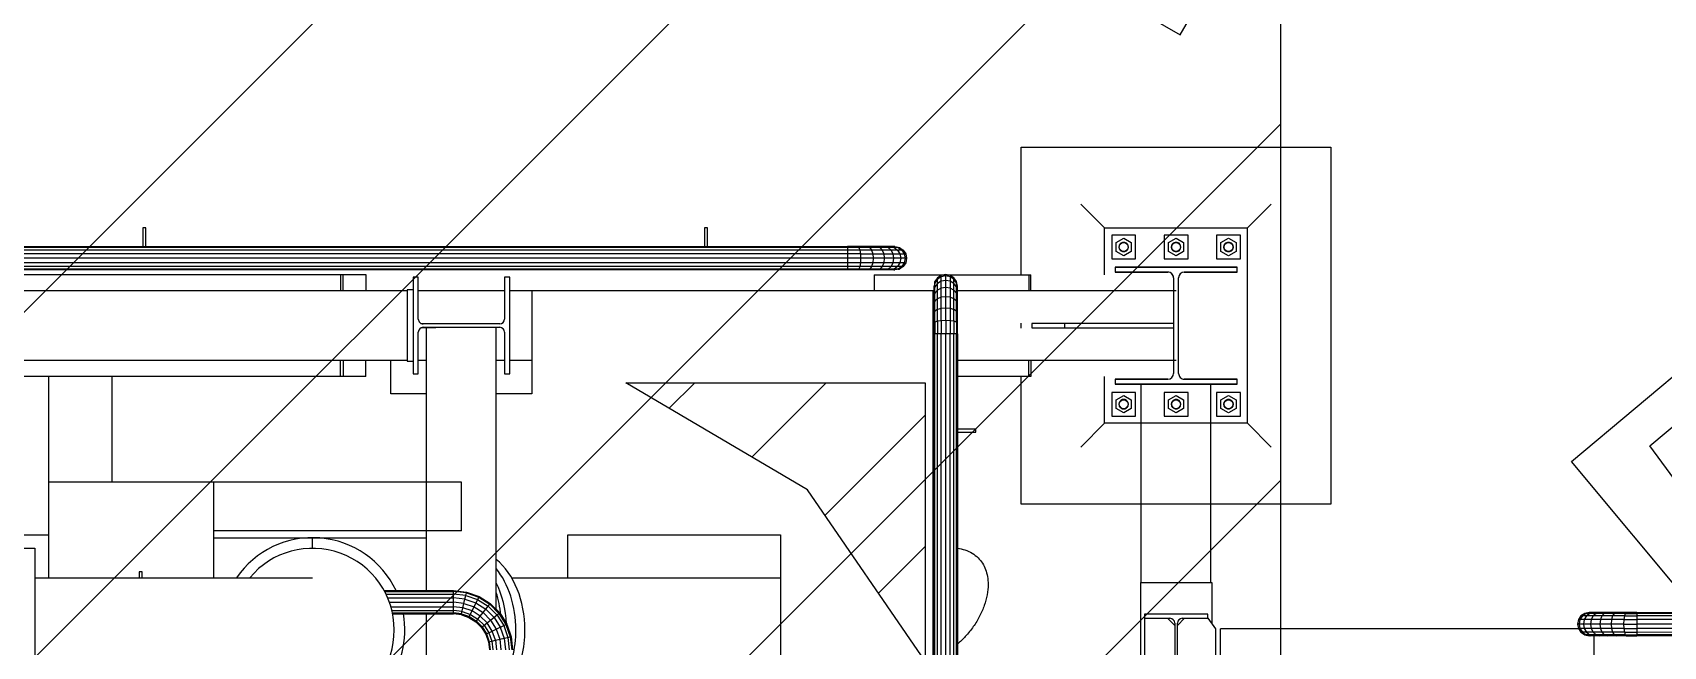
# Model space of a CAD drawing. Header units: metres. Extents: x 0 to 63075, y 0 to 44550.
# Drawn here: x 54707 to 55221, y 37146 to 37340 of the extents above; entities that cross this region are included whole.
import ezdxf

# ---------------------------------------------------------------- set-up
doc = ezdxf.new("R2010")
doc.units = ezdxf.units.M
doc.header["$LTSCALE"] = 75
for name, color, linetype in [('AI-Hatch mob', 7, 'Continuous'), ('GSB', 7, 'Continuous'), ('ML6', 1, 'Continuous'), ('SDM', 7, 'Continuous'), ('SL1', 8, 'Continuous')]:
    doc.layers.add(name, color=color, linetype=linetype)

# ---------------------------------------------------------------- blocks, each defined once
blk = doc.blocks.new('A$C6bae614f')
at = {"layer": 'SL1'}
h = blk.add_hatch(dxfattribs=at)
h.set_pattern_fill('_USER', color=256, scale=195, angle=44.9981, style=0, pattern_type=0)
h.set_pattern_definition([(44.99813, (326091.56, -18363.04), (-137.8813, 137.89033), [])])
h.paths.add_polyline_path([(380095.8, 22509.2), (379715, 22734.1), (380342.9, 22734.1), (380342.9, 22149.8)])
for p, q in [((380878.1, 23464.7), (381853.2, 25153.4)), ((379925.5, 24014.8), (380878.1, 23464.7)), ((381699.6, 22568.8), (382771, 23467.9)), ((381863.9, 22601.5), (382764.3, 23356.9)), ((380544.7, 23229), (381194.7, 23229)), ((380544.7, 22961), (380544.7, 23229)), ((381194.7, 23229), (381194.7, 22479)), ((380669.8, 23109), (380719.7, 23059)), ((381019.7, 23059), (381069.6, 23109)), ((378700.7, 23059), (378700.7, 23019.9)), ((378707, 23059), (378700.7, 23059)), ((378707, 23019.9), (378707, 23059)), ((379879.7, 23059), (379879.7, 23019.9)), ((379886, 23059), (379879.7, 23059)), ((379886, 23019.9), (379886, 23059)), ((380719.7, 23059), (381019.7, 23059)), ((380719.7, 22961), (380719.7, 23059)), ((380734.7, 23044), (380734.7, 22994)), ((380784.7, 23044), (380734.7, 23044)), ((380743.9, 23028.2), (380759.7, 23037.3)), ((380759.7, 23037.3), (380775.5, 23028.2)), ((380784.7, 22994), (380784.7, 23044)), ((380844.7, 23044), (380844.7, 22994)), ((380894.7, 23044), (380844.7, 23044)), ((380853.9, 23028.2), (380869.7, 23037.3)), ((380869.7, 23037.3), (380885.5, 23028.2)), ((380894.7, 22994), (380894.7, 23044)), ((380954.7, 23044), (380954.7, 22994)), ((381004.7, 23044), (380954.7, 23044)), ((380963.9, 23028.2), (380979.7, 23037.3)), ((380979.7, 23037.3), (380995.5, 23028.2)), ((381004.7, 22994), (381004.7, 23044)), ((381019.7, 22649), (381019.7, 23059)), ((375842.7, 23020), (380179.7, 23019.9)), ((380179.7, 23018), (375842.7, 23018.1)), ((380179.7, 23012.7), (375842.7, 23012.8)), ((380179.7, 23004.8), (375842.7, 23004.9)), ((380201.9, 23019.9), (380179.7, 23019.9)), ((380179.7, 23019.9), (380179.7, 23018)), ((380179.7, 23018), (380179.7, 23004.8)), ((380247.9, 23018), (380179.7, 23018)), ((380271.4, 23012.7), (380179.7, 23012.7)), ((380207, 23004.8), (380179.7, 23004.8)), ((380179.7, 23004.8), (380179.7, 22986.1)), ((380277.2, 23019.9), (380201.9, 23019.9)), ((380201.9, 23019.9), (380204, 23018)), ((380204, 23018), (380205.8, 23012.7)), ((380205.8, 23012.7), (380207, 23004.8)), ((380207, 23004.8), (380232.9, 23004.8)), ((380207, 23004.8), (380207.4, 22995.4)), ((380223.1, 23019.9), (380227.1, 23018)), ((380227.1, 23018), (380230.6, 23012.7)), ((380230.6, 23012.7), (380232.9, 23004.8)), ((380232.9, 23004.8), (380275.5, 23004.8)), ((380232.9, 23004.8), (380233.7, 22995.4)), ((380242, 23019.9), (380247.9, 23018)), ((380265.2, 23018), (380247.9, 23018)), ((380247.9, 23018), (380252.8, 23012.7)), ((380252.8, 23012.7), (380256.1, 23004.8)), ((380256.1, 23004.8), (380257.2, 22995.4)), ((380257.9, 23019.9), (380265.2, 23018)), ((380278.2, 23018), (380265.2, 23018)), ((380265.2, 23018), (380271.4, 23012.7)), ((380269.8, 23019.9), (380278.2, 23018)), ((380285.3, 23012.7), (380271.4, 23012.7)), ((380271.4, 23012.7), (380275.5, 23004.8)), ((380275.5, 23004.8), (380299.2, 23004.8)), ((380275.5, 23004.8), (380276.9, 22995.4)), ((380279.7, 23019.9), (380277.2, 23019.9)), ((380277.2, 23019.9), (380286.3, 23018)), ((380286.3, 23018), (380278.2, 23018)), ((380278.2, 23018), (380285.3, 23012.7)), ((380279.7, 23019.9), (380289, 23018)), ((380294, 23012.7), (380285.3, 23012.7)), ((380285.3, 23012.7), (380290.1, 23004.8)), ((380286.3, 23018), (380294, 23012.7)), ((380286.3, 23018), (380289, 23018)), ((380289, 23018), (380296.9, 23012.7)), ((380290.1, 23004.8), (380291.8, 22995.4)), ((380294, 23012.7), (380296.9, 23012.7)), ((380294, 23012.7), (380299.2, 23004.8)), ((380296.9, 23012.7), (380302.2, 23004.8)), ((380299.2, 23004.8), (380301, 22995.4)), ((380299.2, 23004.8), (380302.2, 23004.8)), ((380302.2, 23004.8), (380304.1, 22995.4)), ((380743.9, 23009.9), (380743.9, 23028.2)), ((380759.7, 23000.8), (380743.9, 23009.9)), ((380750.8, 23023.3), (380749.8, 23019)), ((380749.8, 23019), (380750.8, 23014.7)), ((380753.5, 23026.8), (380750.8, 23023.3)), ((380750.8, 23014.7), (380753.5, 23011.3)), ((380757.5, 23028.7), (380753.5, 23026.8)), ((380753.5, 23011.3), (380757.5, 23009.4)), ((380761.9, 23028.7), (380757.5, 23028.7)), ((380757.5, 23009.4), (380761.9, 23009.4)), ((380775.5, 23009.9), (380759.7, 23000.8)), ((380765.9, 23026.8), (380761.9, 23028.7)), ((380761.9, 23009.4), (380765.9, 23011.3)), ((380768.6, 23023.3), (380765.9, 23026.8)), ((380765.9, 23011.3), (380768.6, 23014.7)), ((380769.6, 23019), (380768.6, 23023.3)), ((380768.6, 23014.7), (380769.6, 23019)), ((380775.5, 23028.2), (380775.5, 23009.9)), ((380853.9, 23009.9), (380853.9, 23028.2)), ((380869.7, 23000.8), (380853.9, 23009.9)), ((380860.8, 23023.3), (380859.8, 23019)), ((380859.8, 23019), (380860.8, 23014.7)), ((380863.5, 23026.8), (380860.8, 23023.3)), ((380860.8, 23014.7), (380863.5, 23011.3)), ((380867.5, 23028.7), (380863.5, 23026.8)), ((380863.5, 23011.3), (380867.5, 23009.4)), ((380871.9, 23028.7), (380867.5, 23028.7)), ((380867.5, 23009.4), (380871.9, 23009.4)), ((380885.5, 23009.9), (380869.7, 23000.8)), ((380875.9, 23026.8), (380871.9, 23028.7)), ((380871.9, 23009.4), (380875.9, 23011.3)), ((380878.6, 23023.3), (380875.9, 23026.8)), ((380875.9, 23011.3), (380878.6, 23014.7)), ((380879.6, 23019), (380878.6, 23023.3)), ((380878.6, 23014.7), (380879.6, 23019)), ((380885.5, 23028.2), (380885.5, 23009.9)), ((380963.9, 23009.9), (380963.9, 23028.2)), ((380979.7, 23000.8), (380963.9, 23009.9)), ((380970.8, 23023.3), (380969.8, 23019)), ((380969.8, 23019), (380970.8, 23014.7)), ((380973.5, 23026.8), (380970.8, 23023.3)), ((380970.8, 23014.7), (380973.5, 23011.3)), ((380977.5, 23028.7), (380973.5, 23026.8)), ((380973.5, 23011.3), (380977.5, 23009.4)), ((380981.9, 23028.7), (380977.5, 23028.7)), ((380977.5, 23009.4), (380981.9, 23009.4)), ((380995.5, 23009.9), (380979.7, 23000.8)), ((380985.9, 23026.8), (380981.9, 23028.7)), ((380981.9, 23009.4), (380985.9, 23011.3)), ((380988.6, 23023.3), (380985.9, 23026.8)), ((380985.9, 23011.3), (380988.6, 23014.7)), ((380989.6, 23019), (380988.6, 23023.3)), ((380988.6, 23014.7), (380989.6, 23019)), ((380995.5, 23028.2), (380995.5, 23009.9)), ((380179.7, 22995.4), (375842.7, 22995.6)), ((380179.7, 22986.1), (375842.7, 22986.3)), ((380179.7, 22978.2), (375842.7, 22978.3)), ((380179.7, 22972.9), (375842.7, 22973)), ((380179.7, 22971.1), (375842.7, 22971.2)), ((380207.4, 22995.4), (380179.7, 22995.4)), ((380299.2, 22986.1), (380179.7, 22986.1)), ((380179.7, 22986.1), (380179.7, 22978.2)), ((380294, 22978.2), (380179.7, 22978.2)), ((380179.7, 22978.2), (380179.7, 22971.1)), ((380278.2, 22972.9), (380179.7, 22972.9)), ((380201.9, 22971.1), (380179.7, 22971.1)), ((380204, 22972.9), (380201.9, 22971.1)), ((380242, 22971.1), (380201.9, 22971.1)), ((380205.8, 22978.2), (380204, 22972.9)), ((380207, 22986.1), (380205.8, 22978.2)), ((380207.4, 22995.4), (380207, 22986.1)), ((380233.7, 22995.4), (380207.4, 22995.4)), ((380227.1, 22972.9), (380223.1, 22971.1)), ((380230.6, 22978.2), (380227.1, 22972.9)), ((380232.9, 22986.1), (380230.6, 22978.2)), ((380233.7, 22995.4), (380232.9, 22986.1)), ((380291.8, 22995.4), (380233.7, 22995.4)), ((380247.9, 22972.9), (380242, 22971.1)), ((380257.9, 22971.1), (380242, 22971.1)), ((380252.8, 22978.2), (380247.9, 22972.9)), ((380256.1, 22986.1), (380252.8, 22978.2)), ((380257.2, 22995.4), (380256.1, 22986.1)), ((380265.2, 22972.9), (380257.9, 22971.1)), ((380269.8, 22971.1), (380257.9, 22971.1)), ((380271.4, 22978.2), (380265.2, 22972.9)), ((380278.2, 22972.9), (380269.8, 22971.1)), ((380277.2, 22971.1), (380269.8, 22971.1)), ((380275.5, 22986.1), (380271.4, 22978.2)), ((380276.9, 22995.4), (380275.5, 22986.1)), ((380286.3, 22972.9), (380277.2, 22971.1)), ((380277.2, 22971.1), (380279.7, 22971.1)), ((380285.3, 22978.2), (380278.2, 22972.9)), ((380286.3, 22972.9), (380278.2, 22972.9)), ((380289, 22972.9), (380279.7, 22971.1)), ((380290.1, 22986.1), (380285.3, 22978.2)), ((380294, 22978.2), (380286.3, 22972.9)), ((380286.3, 22972.9), (380289, 22972.9)), ((380296.9, 22978.2), (380289, 22972.9)), ((380291.8, 22995.4), (380290.1, 22986.1)), ((380301, 22995.4), (380291.8, 22995.4)), ((380299.2, 22986.1), (380294, 22978.2)), ((380294, 22978.2), (380296.9, 22978.2)), ((380302.2, 22986.1), (380296.9, 22978.2)), ((380301, 22995.4), (380299.2, 22986.1)), ((380299.2, 22986.1), (380302.2, 22986.1)), ((380301, 22995.4), (380304.1, 22995.4)), ((380304.1, 22995.4), (380302.2, 22986.1)), ((380734.7, 22994), (380784.7, 22994)), ((380741.7, 22977), (380997.7, 22977)), ((380997.7, 22977), (380741.7, 22977)), ((380741.7, 22977), (380741.7, 22966.3)), ((380844.7, 22994), (380894.7, 22994)), ((380954.7, 22994), (381004.7, 22994)), ((380997.7, 22966.3), (380997.7, 22977)), ((375770.3, 22961.2), (379169.1, 22961.1)), ((379116.1, 22961.1), (379116.1, 22927.1)), ((379121.1, 22927.1), (379121.1, 22961.1)), ((379169.1, 22961.1), (379169.1, 22927.1)), ((379279.2, 22955.6), (379268.2, 22955.6)), ((379268.2, 22955.6), (379268.2, 22752.6)), ((379279.2, 22867.7), (379279.2, 22955.6)), ((379460.2, 22955.6), (379460.2, 22867.7)), ((379471.2, 22955.6), (379460.2, 22955.6)), ((379471.2, 22752.6), (379471.2, 22955.6)), ((380236.2, 22961), (380384.2, 22961)), ((380236.2, 22961), (380236.2, 22927)), ((380363.6, 22946.4), (380361.8, 22937)), ((380363.6, 22943.6), (380361.8, 22934.5)), ((380361.8, 22927.1), (380361.8, 22937)), ((380363.6, 22935.6), (380361.8, 22927.1)), ((380368.9, 22954.3), (380363.6, 22946.4)), ((380368.9, 22951.4), (380363.6, 22943.6)), ((380363.6, 22943.6), (380363.6, 22946.4)), ((380363.6, 22861.4), (380363.6, 22943.6)), ((380368.9, 22942.7), (380363.6, 22935.6)), ((380376.8, 22959.6), (380368.9, 22954.3)), ((380376.8, 22956.5), (380368.9, 22951.4)), ((380368.9, 22942.7), (380368.9, 22954.3)), ((380376.8, 22947.5), (380368.9, 22942.7)), ((380368.9, 22928.7), (380368.9, 22942.7)), ((380376.8, 22864.3), (380376.8, 22947.5)), ((380386.2, 22961.4), (380376.8, 22959.6)), ((380376.8, 22956.5), (380376.8, 22959.6)), ((380386.2, 22958.3), (380376.8, 22956.5)), ((380376.8, 22947.5), (380376.8, 22956.5)), ((380386.2, 22949.1), (380376.8, 22947.5)), ((380386.2, 22934.3), (380376.8, 22932.9)), ((380386.2, 22958.3), (380386.2, 22961.4)), ((380395.5, 22959.6), (380386.2, 22961.4)), ((380386.2, 22864.7), (380386.2, 22958.3)), ((380395.5, 22956.5), (380386.2, 22958.3)), ((380395.5, 22947.5), (380386.2, 22949.1)), ((380395.5, 22932.9), (380386.2, 22934.3)), ((380388.2, 22961), (380564.9, 22961)), ((380403.4, 22954.3), (380395.5, 22959.6)), ((380395.5, 22959.6), (380395.5, 22864.3)), ((380403.4, 22951.4), (380395.5, 22956.5)), ((380403.4, 22942.7), (380395.5, 22947.5)), ((380403.4, 22951.4), (380403.4, 22954.3)), ((380408.7, 22946.4), (380403.4, 22954.3)), ((380403.4, 22863.1), (380403.4, 22951.4)), ((380408.7, 22943.6), (380403.4, 22951.4)), ((380408.7, 22935.6), (380403.4, 22942.7)), ((380410.6, 22937), (380408.7, 22946.4)), ((380408.7, 22943.6), (380408.7, 22946.4)), ((380410.6, 22934.5), (380408.7, 22943.6)), ((380408.7, 22861.4), (380408.7, 22943.6)), ((380410.6, 22927.1), (380408.7, 22935.6)), ((380410.6, 22934.5), (380410.6, 22937)), ((380410.6, 22859.3), (380410.6, 22934.5)), ((380560.4, 22961), (380560.4, 22927)), ((380564.9, 22927), (380564.9, 22961)), ((380852.4, 22966.3), (380741.7, 22966.3)), ((380741.7, 22966.3), (380852.4, 22966.3)), ((380864.4, 22954.3), (380864.4, 22753.7)), ((380874.9, 22753.7), (380874.9, 22954.3)), ((380997.7, 22966.3), (380886.9, 22966.3)), ((380886.9, 22966.3), (380997.7, 22966.3)), ((379255.7, 22927.1), (375569.7, 22927.2)), ((379268.2, 22929.1), (379255.7, 22929.1)), ((379255.7, 22929.1), (379255.7, 22779.1)), ((379460.2, 22927.1), (379279.2, 22927.1)), ((380361.8, 22927), (379471.2, 22927.1)), ((379517.7, 22927.1), (379517.7, 22711.1)), ((380359.6, 19710.1), (380359.7, 22927)), ((380361.8, 22915.2), (380361.8, 22927.1)), ((380363.6, 22922.5), (380361.8, 22915.2)), ((380361.8, 22859.3), (380361.8, 22915.2)), ((380363.6, 22905.2), (380361.8, 22899.4)), ((380368.9, 22928.7), (380363.6, 22922.5)), ((380368.9, 22910.2), (380363.6, 22905.2)), ((380376.8, 22932.9), (380368.9, 22928.7)), ((380368.9, 22863.1), (380368.9, 22928.7)), ((380376.8, 22913.5), (380368.9, 22910.2)), ((380386.2, 22914.6), (380376.8, 22913.5)), ((380395.5, 22913.5), (380386.2, 22914.6)), ((380403.4, 22928.7), (380395.5, 22932.9)), ((380403.4, 22910.2), (380395.5, 22913.5)), ((380408.7, 22922.5), (380403.4, 22928.7)), ((380408.7, 22905.2), (380403.4, 22910.2)), ((380410.6, 22915.2), (380408.7, 22922.5)), ((380410.6, 22899.4), (380408.7, 22905.2)), ((380869.7, 22927), (380410.6, 22927)), ((380363.6, 22884.5), (380361.8, 22880.4)), ((380368.9, 22887.9), (380363.6, 22884.5)), ((380376.8, 22890.2), (380368.9, 22887.9)), ((380386.2, 22891), (380376.8, 22890.2)), ((380395.5, 22890.2), (380386.2, 22891)), ((380403.4, 22887.9), (380395.5, 22890.2)), ((380408.7, 22884.5), (380403.4, 22887.9)), ((380410.6, 22880.4), (380408.7, 22884.5)), ((379279.2, 22752.6), (379279.2, 22840.5)), ((379284.5, 22858.8), (379315.7, 22858.8)), ((379315.7, 22849.3), (379284.5, 22849.3)), ((379450.2, 22857.7), (379289.2, 22857.7)), ((379289.2, 22850.5), (379450.2, 22850.5)), ((379296.7, 22297.7), (379296.7, 22849.3)), ((379315.7, 22857.7), (379315.7, 22858.8)), ((379315.7, 22849.3), (379315.7, 22850.5)), ((379442.7, 22258.2), (379442.7, 22850.5)), ((379460.2, 22840.5), (379460.2, 22752.6)), ((380361.7, 19862.3), (380361.8, 22837)), ((380363.6, 22861.4), (380361.8, 22859.3)), ((380361.8, 22859.3), (380361.8, 22837)), ((380363.6, 22837), (380361.8, 22837)), ((380368.9, 22863.1), (380363.6, 22861.4)), ((380363.6, 22861.4), (380363.6, 22837)), ((380363.6, 19862.3), (380363.6, 22837)), ((380368.9, 22837), (380363.6, 22837)), ((380368.8, 19862.3), (380368.9, 22837)), ((380376.8, 22864.3), (380368.9, 22863.1)), ((380368.9, 22863.1), (380368.9, 22837)), ((380376.8, 22837), (380368.9, 22837)), ((380386.2, 22864.7), (380376.8, 22864.3)), ((380376.8, 22864.3), (380376.8, 22837)), ((380376.8, 19862.3), (380376.8, 22837)), ((380386.2, 22837), (380376.8, 22837)), ((380386.1, 19862.3), (380386.2, 22837)), ((380386.2, 22864.7), (380386.2, 22837)), ((380395.5, 22864.3), (380386.2, 22864.7)), ((380395.5, 22837), (380386.2, 22837)), ((380395.4, 19862.3), (380395.5, 22837)), ((380395.5, 22864.3), (380395.5, 22837)), ((380403.4, 22863.1), (380395.5, 22864.3)), ((380408.7, 22837), (380395.5, 22837)), ((380403.3, 19862.3), (380403.4, 22837)), ((380403.4, 22863.1), (380403.4, 22837)), ((380408.7, 22861.4), (380403.4, 22863.1)), ((380408.6, 19862.3), (380408.7, 22837)), ((380410.6, 22859.3), (380408.7, 22861.4)), ((380408.7, 22861.4), (380408.7, 22837)), ((380410.6, 22837), (380408.7, 22837)), ((380410.6, 22837), (380410.5, 19862.3)), ((380410.6, 22837), (380410.6, 22859.3)), ((380544.7, 22849), (380544.7, 22859)), ((380566.8, 22858.8), (380566.8, 22849.3)), ((380864.4, 22858.8), (380566.8, 22858.8)), ((380566.8, 22849.3), (380864.4, 22849.3)), ((380635.5, 22858.8), (380635.5, 22849.3)), ((380719.7, 22858.8), (380719.7, 22859)), ((380719.7, 22849), (380719.7, 22849.3)), ((379255.7, 22781.1), (375569.7, 22781.2)), ((379116.1, 22747.1), (379116.1, 22781.1)), ((379121.1, 22781.1), (379121.1, 22747.1)), ((379169.1, 22747.1), (379169.1, 22781.1)), ((379221.7, 22711.1), (379221.7, 22781.1)), ((379255.7, 22779.1), (379268.2, 22779.1)), ((379296.7, 22781.1), (379279.2, 22781.1)), ((379460.2, 22781.1), (379442.7, 22781.1)), ((379517.7, 22781.1), (379471.2, 22781.1)), ((380361.8, 22781), (380359.7, 22781)), ((380869.7, 22781), (380410.6, 22781)), ((380560.4, 22747), (380560.4, 22781)), ((380564.9, 22781), (380564.9, 22747)), ((379169.1, 22747.1), (375770.3, 22747.2)), ((378503.2, 22747.1), (378503.2, 22324.7)), ((378636.2, 22747.1), (378636.2, 22525.1)), ((379268.2, 22752.6), (379279.2, 22752.6)), ((379460.2, 22752.6), (379471.2, 22752.6)), ((380361.8, 22754), (380359.7, 22754)), ((380564.9, 22747), (380410.6, 22747)), ((380544.7, 22479), (380544.7, 22747)), ((380719.7, 22649), (380719.7, 22747)), ((380741.7, 22741.7), (380852.4, 22741.7)), ((380741.7, 22741.7), (380741.7, 22731)), ((380852.4, 22741.7), (380741.7, 22741.7)), ((380997.7, 22731), (380741.7, 22731)), ((380741.7, 22731), (380997.7, 22731)), ((380796.7, 22314.5), (380796.7, 22731)), ((380886.9, 22741.7), (380997.7, 22741.7)), ((380997.7, 22741.7), (380886.9, 22741.7)), ((380942.7, 22314.5), (380942.7, 22731)), ((380997.7, 22731), (380997.7, 22741.7)), ((379296.7, 22711.1), (379221.7, 22711.1)), ((379517.7, 22711.1), (379442.7, 22711.1)), ((380734.7, 22714), (380734.7, 22664)), ((380784.7, 22714), (380734.7, 22714)), ((380743.9, 22698.2), (380759.7, 22707.3)), ((380743.9, 22679.9), (380743.9, 22698.2)), ((380753.5, 22696.8), (380750.7, 22693.3)), ((380757.5, 22698.7), (380753.5, 22696.8)), ((380761.9, 22698.7), (380757.5, 22698.7)), ((380759.7, 22707.3), (380775.5, 22698.2)), ((380765.9, 22696.8), (380761.9, 22698.7)), ((380768.6, 22693.3), (380765.9, 22696.8)), ((380775.5, 22698.2), (380775.5, 22679.9)), ((380784.7, 22664), (380784.7, 22714)), ((380844.7, 22714), (380844.7, 22664)), ((380894.7, 22714), (380844.7, 22714)), ((380853.9, 22698.2), (380869.7, 22707.3)), ((380853.9, 22679.9), (380853.9, 22698.2)), ((380863.5, 22696.8), (380860.7, 22693.3)), ((380867.5, 22698.7), (380863.5, 22696.8)), ((380871.9, 22698.7), (380867.5, 22698.7)), ((380869.7, 22707.3), (380885.5, 22698.2)), ((380875.9, 22696.8), (380871.9, 22698.7)), ((380878.6, 22693.3), (380875.9, 22696.8)), ((380885.5, 22698.2), (380885.5, 22679.9)), ((380894.7, 22664), (380894.7, 22714)), ((380954.7, 22714), (380954.7, 22664)), ((381004.7, 22714), (380954.7, 22714)), ((380963.9, 22698.2), (380979.7, 22707.3)), ((380963.9, 22679.9), (380963.9, 22698.2)), ((380973.5, 22696.8), (380970.7, 22693.3)), ((380977.5, 22698.7), (380973.5, 22696.8)), ((380981.9, 22698.7), (380977.5, 22698.7)), ((380979.7, 22707.3), (380995.5, 22698.2)), ((380985.9, 22696.8), (380981.9, 22698.7)), ((380988.6, 22693.3), (380985.9, 22696.8)), ((380995.5, 22698.2), (380995.5, 22679.9)), ((381004.7, 22664), (381004.7, 22714)), ((380734.7, 22664), (380784.7, 22664)), ((380759.7, 22670.8), (380743.9, 22679.9)), ((380750.7, 22693.3), (380749.8, 22689)), ((380749.8, 22689), (380750.7, 22684.7)), ((380750.7, 22684.7), (380753.5, 22681.3)), ((380753.5, 22681.3), (380757.5, 22679.4)), ((380757.5, 22679.4), (380761.9, 22679.4)), ((380775.5, 22679.9), (380759.7, 22670.8)), ((380761.9, 22679.4), (380765.9, 22681.3)), ((380765.9, 22681.3), (380768.6, 22684.7)), ((380769.6, 22689), (380768.6, 22693.3)), ((380768.6, 22684.7), (380769.6, 22689)), ((380844.7, 22664), (380894.7, 22664)), ((380869.7, 22670.8), (380853.9, 22679.9)), ((380860.7, 22693.3), (380859.8, 22689)), ((380859.8, 22689), (380860.7, 22684.7)), ((380860.7, 22684.7), (380863.5, 22681.3)), ((380863.5, 22681.3), (380867.5, 22679.4)), ((380867.5, 22679.4), (380871.9, 22679.4)), ((380885.5, 22679.9), (380869.7, 22670.8)), ((380871.9, 22679.4), (380875.9, 22681.3)), ((380875.9, 22681.3), (380878.6, 22684.7)), ((380879.6, 22689), (380878.6, 22693.3)), ((380878.6, 22684.7), (380879.6, 22689)), ((380954.7, 22664), (381004.7, 22664)), ((380979.7, 22670.8), (380963.9, 22679.9)), ((380970.7, 22693.3), (380969.8, 22689)), ((380969.8, 22689), (380970.7, 22684.7)), ((380970.7, 22684.7), (380973.5, 22681.3)), ((380973.5, 22681.3), (380977.5, 22679.4)), ((380977.5, 22679.4), (380981.9, 22679.4)), ((380995.5, 22679.9), (380979.7, 22670.8)), ((380981.9, 22679.4), (380985.9, 22681.3)), ((380985.9, 22681.3), (380988.6, 22684.7)), ((380989.6, 22689), (380988.6, 22693.3)), ((380988.6, 22684.7), (380989.6, 22689)), ((380449.7, 22637), (380410.6, 22637)), ((380410.6, 22630.7), (380449.7, 22630.7)), ((380449.7, 22630.7), (380449.7, 22637)), ((380669.7, 22599.1), (380719.7, 22649)), ((381019.7, 22649), (380719.7, 22649)), ((381019.7, 22649), (381069.6, 22599.1)), ((382112.4, 22262.4), (381863.9, 22601.5)), ((381956.5, 22260.7), (381699.6, 22568.8)), ((379369.7, 22525.1), (378503.2, 22525.1)), ((378849.7, 22324.7), (378849.7, 22525.1)), ((379369.7, 22423.1), (379369.7, 22525.1)), ((381194.7, 22479), (380544.7, 22479)), ((379369.7, 22423.1), (378849.7, 22423.1)), ((378086.2, 22414.6), (378503.2, 22414.6)), ((378420.2, 22386.6), (378474.1, 22386.6)), ((378474.1, 22386.6), (378474.1, 22043.7)), ((378849.7, 22408.8), (379296.7, 22408.8)), ((379057.2, 22386.6), (379057.2, 22408.8)), ((379592.7, 22414.6), (380039.7, 22414.6)), ((379592.7, 22324.7), (379592.7, 22414.6)), ((380039.7, 22414.6), (380039.7, 22014.6)), ((378474.1, 22324.7), (379056.8, 22324.7)), ((378693.2, 22336.9), (378693.2, 22324.7)), ((378699.5, 22336.9), (378693.2, 22336.9)), ((378699.5, 22324.7), (378699.5, 22336.9)), ((379475.1, 22324.7), (380039.7, 22324.7)), ((379207.4, 22297.7), (379352.7, 22297.7)), ((379208.4, 22295.9), (379352.7, 22295.9)), ((379211.1, 22290.6), (379352.7, 22290.6)), ((379352.7, 22297.7), (379380.4, 22294.6)), ((379352.7, 22295.9), (379352.7, 22297.7)), ((379380, 22292.8), (379352.7, 22295.9)), ((379352.7, 22290.6), (379352.7, 22295.9)), ((379352.7, 22256.1), (379352.7, 22290.6)), ((379378.8, 22287.6), (379352.7, 22290.6)), ((379377.1, 22279.9), (379378.8, 22287.6)), ((379378.8, 22287.6), (379380, 22292.8)), ((379378.8, 22287.6), (379403.6, 22279)), ((379380.4, 22294.6), (379380, 22292.8)), ((379380, 22292.8), (379405.9, 22283.7)), ((379380.4, 22294.6), (379406.7, 22285.4)), ((379385.5, 22241.4), (379405.9, 22283.7)), ((379405.9, 22283.7), (379406.7, 22285.4)), ((379405.9, 22283.7), (379429.1, 22269.1)), ((379406.7, 22285.4), (379430.3, 22270.6)), ((380794.7, 22314.5), (380794.7, 21974.5)), ((380794.7, 22314.5), (380944.7, 22314.5)), ((380944.7, 22314.5), (380944.7, 22228.2)), ((379214.8, 22282.7), (379352.7, 22282.7)), ((379218.4, 22273.3), (379352.7, 22273.3)), ((379221.5, 22264), (379352.7, 22264)), ((379223.7, 22256.1), (379352.7, 22256.1)), ((379224.9, 22250.8), (379352.7, 22250.8)), ((379225.3, 22248.9), (379352.7, 22248.9)), ((379296.7, 22005.1), (379296.7, 22248.9)), ((379377.1, 22279.9), (379352.7, 22282.7)), ((379375, 22270.8), (379352.7, 22273.3)), ((379372.9, 22261.7), (379352.7, 22264)), ((379352.7, 22248.9), (379352.7, 22256.1)), ((379371.1, 22254), (379352.7, 22256.1)), ((379370, 22248.8), (379352.7, 22250.8)), ((379369.5, 22247), (379352.7, 22248.9)), ((379369.5, 22247), (379370, 22248.8)), ((379370, 22248.8), (379377.1, 22279.9)), ((379370, 22248.8), (379386.3, 22243.1)), ((379371.1, 22254), (379388.6, 22247.9)), ((379392.1, 22255), (379372.9, 22261.7)), ((379375, 22270.8), (379396.1, 22263.4)), ((379377.1, 22279.9), (379400.2, 22271.8)), ((379409.2, 22244.2), (379392.1, 22255)), ((379396.1, 22263.4), (379415.1, 22251.5)), ((379400.2, 22271.8), (379420.9, 22258.8)), ((379403.6, 22279), (379425.8, 22265)), ((379409.2, 22244.2), (379415.1, 22251.5)), ((379415.1, 22251.5), (379420.9, 22258.8)), ((379415.1, 22251.5), (379430.9, 22235.7)), ((379417.4, 22224.9), (379448.5, 22249.7)), ((379420.9, 22258.8), (379425.8, 22265)), ((379420.9, 22258.8), (379438.2, 22241.5)), ((379425.8, 22265), (379429.1, 22269.1)), ((379425.8, 22265), (379444.4, 22246.4)), ((379429.1, 22269.1), (379430.3, 22270.6)), ((379429.1, 22269.1), (379448.5, 22249.7)), ((379430.3, 22270.6), (379450, 22250.9)), ((379448.5, 22249.7), (379450, 22250.9)), ((379448.5, 22249.7), (379463.1, 22226.5)), ((379450, 22250.9), (379464.8, 22227.3)), ((381727.3, 22250), (381719.4, 22244.7)), ((381730.1, 22250), (381722.4, 22244.7)), ((381736.7, 22251.9), (381727.3, 22250)), ((381730.1, 22250), (381727.3, 22250)), ((381739.2, 22251.9), (381730.1, 22250)), ((381738.2, 22250), (381730.1, 22250)), ((381738.2, 22250), (381731, 22244.7)), ((381739.2, 22251.9), (381736.7, 22251.9)), ((381746.6, 22251.9), (381738.2, 22250)), ((381751.2, 22250), (381738.2, 22250)), ((381758.5, 22251.9), (381739.2, 22251.9)), ((381751.2, 22250), (381745, 22244.7)), ((381758.5, 22251.9), (381751.2, 22250)), ((381812.3, 22250), (381751.2, 22250)), ((381814.4, 22251.9), (381758.5, 22251.9)), ((381768.5, 22250), (381763.6, 22244.7)), ((381774.3, 22251.9), (381768.5, 22250)), ((381789.2, 22250), (381785.8, 22244.7)), ((381793.3, 22251.9), (381789.2, 22250)), ((381812.3, 22250), (381810.6, 22244.7)), ((381814.4, 22251.9), (381812.3, 22250)), ((381812.3, 22250), (381836.7, 22250)), ((381836.7, 22251.9), (381814.4, 22251.9)), ((381836.7, 22251.9), (385566.2, 22251.8)), ((381836.7, 22251.9), (381836.7, 22204.9)), ((385566.2, 22249.9), (381836.7, 22250)), ((379369.5, 22247), (379385.5, 22241.4)), ((379385.5, 22241.4), (379399.9, 22232.4)), ((379386.3, 22243.1), (379401, 22233.9)), ((379388.6, 22247.9), (379404.3, 22238)), ((379399.9, 22232.4), (379401, 22233.9)), ((379399.9, 22232.4), (379411.8, 22220.4)), ((379401, 22233.9), (379404.3, 22238)), ((379401, 22233.9), (379413.3, 22221.6)), ((379404.3, 22238), (379409.2, 22244.2)), ((379404.3, 22238), (379417.4, 22224.9)), ((379423.6, 22229.8), (379409.2, 22244.2)), ((379411.8, 22220.4), (379413.3, 22221.6)), ((379411.8, 22220.4), (379420.8, 22206.1)), ((379413.3, 22221.6), (379417.4, 22224.9)), ((379413.3, 22221.6), (379422.5, 22206.9)), ((379417.4, 22224.9), (379427.3, 22209.2)), ((379434.4, 22212.6), (379423.6, 22229.8)), ((379430.9, 22235.7), (379442.8, 22216.7)), ((379434.4, 22212.6), (379442.8, 22216.7)), ((379438.2, 22241.5), (379451.2, 22220.8)), ((379442.8, 22216.7), (379458.4, 22224.2)), ((379442.8, 22216.7), (379450.2, 22195.6)), ((379444.4, 22246.4), (379458.4, 22224.2)), ((379451.2, 22220.8), (379459.3, 22197.6)), ((379458.4, 22224.2), (379464.8, 22227.3)), ((379458.4, 22224.2), (379467, 22199.4)), ((379463.1, 22226.5), (379472.2, 22200.6)), ((379464.8, 22227.3), (379474, 22201)), ((380803.2, 22248), (380803.2, 22041)), ((380936.2, 22248), (380803.2, 22248)), ((380803.2, 22239.6), (380856.8, 22239.6)), ((380851.8, 22239.6), (380866.8, 22224.6)), ((380866.8, 22229.6), (380866.8, 22059.4)), ((380887.6, 22239.6), (380872.6, 22224.6)), ((380872.6, 22059.4), (380872.6, 22229.6)), ((380882.6, 22239.6), (380936.2, 22239.6)), ((380936.2, 22239.6), (380936.2, 22248)), ((380936.2, 22239.6), (380952.6, 22217.5)), ((380952.6, 22217.5), (380952.6, 22071.5)), ((381714.6, 22217.5), (380962.6, 22217.5)), ((380962.6, 22071.5), (380962.6, 22217.5)), ((381714.1, 22236.8), (381712.3, 22227.5)), ((381809, 22227.5), (381712.3, 22227.5)), ((381712.3, 22227.5), (381714.1, 22218.2)), ((381719.4, 22244.7), (381714.1, 22236.8)), ((381809.4, 22236.8), (381714.1, 22236.8)), ((381714.1, 22218.2), (381719.4, 22210.2)), ((381717.2, 22218.2), (381714.1, 22218.2)), ((381717.2, 22236.8), (381715.4, 22227.5)), ((381715.4, 22227.5), (381717.2, 22218.2)), ((381722.4, 22244.7), (381717.2, 22236.8)), ((381717.2, 22218.2), (381722.4, 22210.2)), ((381740.9, 22218.2), (381717.2, 22218.2)), ((381731, 22244.7), (381719.4, 22244.7)), ((381726.3, 22236.8), (381724.6, 22227.5)), ((381724.6, 22227.5), (381726.3, 22218.2)), ((381731, 22244.7), (381726.3, 22236.8)), ((381726.3, 22218.2), (381731, 22210.2)), ((381763.6, 22244.7), (381731, 22244.7)), ((381740.9, 22236.8), (381739.4, 22227.5)), ((381739.4, 22227.5), (381740.9, 22218.2)), ((381745, 22244.7), (381740.9, 22236.8)), ((381740.9, 22218.2), (381745, 22210.2)), ((381760.3, 22218.2), (381740.9, 22218.2)), ((381760.3, 22236.8), (381759.1, 22227.5)), ((381759.1, 22227.5), (381760.3, 22218.2)), ((381763.6, 22244.7), (381760.3, 22236.8)), ((381760.3, 22218.2), (381763.6, 22210.2)), ((381809.4, 22218.2), (381760.3, 22218.2)), ((381785.8, 22244.7), (381763.6, 22244.7)), ((381783.5, 22236.8), (381782.7, 22227.5)), ((381782.7, 22227.5), (381783.5, 22218.2)), ((381785.8, 22244.7), (381783.5, 22236.8)), ((381783.5, 22218.2), (381785.8, 22210.2)), ((381810.6, 22244.7), (381785.8, 22244.7)), ((381809.4, 22236.8), (381809, 22227.5)), ((381809, 22227.5), (381809.4, 22218.2)), ((381809, 22227.5), (381836.7, 22227.5)), ((381810.6, 22244.7), (381809.4, 22236.8)), ((381809.4, 22236.8), (381836.7, 22236.8)), ((381809.4, 22218.2), (381810.6, 22210.2)), ((381809.4, 22218.2), (381836.7, 22218.2)), ((381810.6, 22244.7), (381836.7, 22244.7)), ((385566.2, 22244.6), (381836.7, 22244.7)), ((385566.2, 22236.7), (381836.7, 22236.8)), ((385566.2, 22227.4), (381836.7, 22227.5)), ((385566.2, 22218), (381836.7, 22218.2)), ((379420.8, 22206.1), (379422.5, 22206.9)), ((379420.8, 22206.1), (379426.4, 22190.1)), ((379422.5, 22206.9), (379434.4, 22212.6)), ((379422.5, 22206.9), (379428.2, 22190.5)), ((379426.4, 22190.1), (379433.4, 22191.7)), ((379426.4, 22190.1), (379428.3, 22173.3)), ((379427.3, 22209.2), (379433.4, 22191.7)), ((379428.2, 22190.5), (379430.2, 22173.3)), ((379433.4, 22191.7), (379441.1, 22193.5)), ((379433.4, 22191.7), (379435.5, 22173.3)), ((379441.1, 22193.5), (379434.4, 22212.6)), ((379441.1, 22193.5), (379450.2, 22195.6)), ((379441.1, 22193.5), (379443.4, 22173.3)), ((379450.2, 22195.6), (379472.2, 22200.6)), ((379450.2, 22195.6), (379452.7, 22173.3)), ((379459.3, 22197.6), (379462.1, 22173.3)), ((379467, 22199.4), (379470, 22173.3)), ((379472.2, 22200.6), (379474, 22201)), ((379472.2, 22200.6), (379475.3, 22173.3)), ((379474, 22201), (379477.1, 22173.3)), ((381722.4, 22210.2), (381719.4, 22210.2)), ((381719.4, 22210.2), (381727.3, 22204.9)), ((381810.6, 22210.2), (381722.4, 22210.2)), ((381722.4, 22210.2), (381730.1, 22204.9)), ((381730.1, 22204.9), (381727.3, 22204.9)), ((381727.3, 22204.9), (381736.7, 22203.1)), ((381812.3, 22204.9), (381730.1, 22204.9)), ((381730.1, 22204.9), (381739.2, 22203.1)), ((381731, 22210.2), (381738.2, 22204.9)), ((381746.6, 22203.1), (381736.7, 22203.1)), ((381738.2, 22204.9), (381746.6, 22203.1)), ((381745, 22210.2), (381751.2, 22204.9)), ((381774.3, 22203.1), (381746.6, 22203.1)), ((381746.7, 22203.1), (381746.7, 22159.6)), ((381751.2, 22204.9), (381758.5, 22203.1)), ((381763.6, 22210.2), (381768.5, 22204.9)), ((381768.5, 22204.9), (381774.3, 22203.1)), ((381793.3, 22203.1), (381774.3, 22203.1)), ((381785.8, 22210.2), (381789.2, 22204.9)), ((381789.2, 22204.9), (381793.3, 22203.1)), ((381814.4, 22203.1), (381793.3, 22203.1)), ((381810.6, 22210.2), (381836.7, 22210.2)), ((381810.6, 22210.2), (381812.3, 22204.9)), ((381812.3, 22204.9), (381814.4, 22203.1)), ((381812.3, 22204.9), (381836.7, 22204.9)), ((381814.4, 22203.1), (381836.7, 22203.1)), ((385566.2, 22210.1), (381836.7, 22210.2)), ((381836.7, 22204.9), (381836.7, 22203.1)), ((385566.2, 22204.8), (381836.7, 22204.9)), ((385566.2, 22203), (381836.7, 22203.1))]:
    blk.add_line(p, q, dxfattribs=at)
blk.add_lwpolyline([(380095.8, 22509.2), (379715, 22734.1), (380342.9, 22734.1), (380342.9, 22149.8)], close=True, dxfattribs=at)
for centre in [(380759.7, 23019), (380869.7, 23019), (380979.7, 23019), (380759.7, 22689), (380869.7, 22689), (380979.7, 22689)]:
    blk.add_circle(centre, 9.5, dxfattribs=at)
for centre, radius, start, end in [((380852.4, 22954.3), 12, 359.9961, 89.9981), ((380852.4, 22954.3), 12, 359.9981, 89.9981), ((380886.9, 22954.3), 12, 89.9981, 179.9961), ((380886.9, 22954.3), 12, 89.9981, 179.9981), ((379289.2, 22867.7), 10, 179.9981, 269.9981), ((379450.2, 22867.7), 10, 269.9981, 359.9981), ((379289.2, 22840.5), 10, 89.9981, 179.9981), ((379450.2, 22840.5), 10, 359.9981, 89.9981), ((380852.4, 22753.7), 12, 269.9981, 359.9961), ((380852.4, 22753.7), 12, 269.9981, 359.9981), ((380886.9, 22753.7), 12, 179.9961, 269.9981), ((380886.9, 22753.7), 12, 179.9981, 269.9981), ((379057.2, 22215.2), 193.7, 25.229, 145.556), ((379057.2, 22215.2), 171.4, 219.7071, 140.2891), ((379057.2, 22215.2), 193.7, 273.7768, 10.0359), ((380856.8, 22229.6), 10, 359.9981, 89.9981), ((380882.6, 22229.6), 10, 89.9981, 179.9981)]:
    blk.add_arc(centre, radius, start, end, dxfattribs=at)
for centre, major_axis, ratio, start_param, end_param in [((379381.8, 22215.2), (0, 171.4), 0.707103, 4.712389, 5.757148), ((379362.8, 22215.2), (0, 171.4), 0.707103, 4.712389, 5.563498), ((379362.8, 22215.2), (0, 171.4), 0.707107, 4.712389, 5.563503), ((379343.7, 22215.2), (0, 171.4), 0.707107, 4.784784, 5.328413), ((379317.4, 22215.2), (0, 193.7), 0.707107, 4.876515, 5.129042), ((379381.8, 22215.2), (0, -171.4), 0.707103, 0.904833, 1.570796), ((379362.8, 22215.2), (0, -171.4), 0.707103, 1.232614, 1.570796), ((379362.8, 22215.2), (0, 171.4), 0.707107, 4.37419, 4.712389)]:
    blk.add_ellipse(centre, major_axis=major_axis, ratio=ratio, start_param=start_param, end_param=end_param, dxfattribs=at)
blk.add_open_spline([(380410.6, 22386.9), (380416.2, 22386), (380421.5, 22384.8), (380426.6, 22383.1), (380432.1, 22381.3), (380437.2, 22379), (380441.9, 22376.1), (380446.4, 22373.4), (380450.4, 22370.3), (380454.1, 22366.6), (380457.5, 22363.2), (380460.6, 22359.4), (380463.3, 22355.2), (380465.8, 22351.1), (380468, 22346.7), (380469.8, 22341.9), (380471.5, 22337.3), (380472.8, 22332.4), (380473.7, 22327.1), (380474.6, 22321.9), (380475.1, 22316.3), (380475.1, 22310.4), (380475.1, 22303.6), (380474.4, 22296.3), (380473.1, 22288.7), (380471.7, 22281.5), (380469.8, 22274), (380467.1, 22266.3), (380464.5, 22259), (380461.2, 22251.4), (380457.3, 22243.9), (380453.5, 22236.6), (380449.1, 22229.3), (380444, 22222.1), (380439, 22215.1), (380433.4, 22208.2), (380427.3, 22201.5), (380422.1, 22195.9), (380416.5, 22190.5), (380410.6, 22185.3)], degree=3, knots=[0.3436642, 0.3436642, 0.3436642, 0.3436642, 0.3671298, 0.3671298, 0.3671298, 0.3925845, 0.3925845, 0.3925845, 0.416249, 0.416249, 0.416249, 0.4385015, 0.4385015, 0.4385015, 0.4596262, 0.4596262, 0.4596262, 0.4798184, 0.4798184, 0.4798184, 0.5, 0.5, 0.5, 0.5311532, 0.5311532, 0.5311532, 0.5608783, 0.5608783, 0.5608783, 0.5894033, 0.5894033, 0.5894033, 0.6169249, 0.6169249, 0.6169249, 0.6436119, 0.6436119, 0.6436119, 0.6660754, 0.6660754, 0.6660754, 0.6660754], dxfattribs=at)
blk = doc.blocks.new('zw$15D4')
at = {"layer": 'ML6', "xscale": 0.2502808837766805, "yscale": 0.2502808837766805, "zscale": 0.2502808837766805}
blk.add_blockref('A$C6bae614f', (-85544.74, -3177.34), dxfattribs=at)

msp = doc.modelspace()

# ---------------------------------------------------------------- hatches: boundary and pattern name
at = {"layer": 'AI-Hatch mob'}
h = msp.add_hatch(dxfattribs=at)
h.set_pattern_fill('ANSI31', color=256, scale=25)
h.set_pattern_definition([(45, (-10332.5, -59.206), (-56.1266, 56.1266), [])])
h.paths.add_polyline_path([(55100.67, 38156.14), (54290.75, 38156.14), (54290.75, 36564.59), (55100.67, 36564.59)])

# ---------------------------------------------------------------- linework, layer by layer
at = {"layer": 'SDM'}
msp.add_lwpolyline([(54290.75, 38156.14), (55100.67, 38156.14), (55100.67, 36564.59), (54290.75, 36564.59)], close=True, dxfattribs=at)

# ---------------------------------------------------------------- block references
at = {"layer": 'GSB', "xscale": 0.6000000000000068, "yscale": 0.6000000000000068, "zscale": 0.6000000000000068}
msp.add_blockref('zw$15D4', (49200, 35721.63), dxfattribs=at)

doc.saveas('drawing.dxf')
